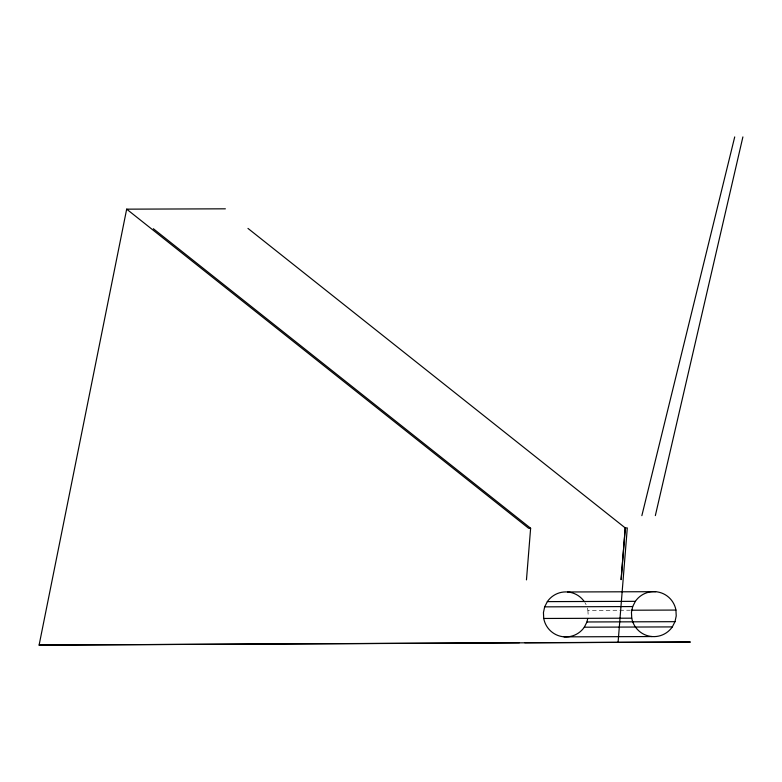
<?xml version="1.0" encoding="UTF-8"?>
<svg xmlns="http://www.w3.org/2000/svg" width="782" height="782" viewBox="0 0 782 782"><rect width="100%" height="100%" fill="white"/><g stroke="black" fill="none" stroke-linecap="round" stroke-linejoin="round"><path stroke-width="0.59" stroke-dasharray="3.91 2.93" d="M587.38 608.073A22.512 22.463 89.8 0 1 587.917 610.361L630.116 610.224M587.917 610.361L588.211 616.226M585.004 602.697A22.512 22.463 89.8 0 1 586.119 604.769"/><path stroke-width="1.17" d="M526.462 579.882L530.626 528.251L153.35 228.725M618.073 642.403L627.301 527.928L625.258 527.938L247.972 228.412M524.761 642.716L690.369 642.042L39.1 645.091L126.674 209.156L225.372 208.823M544.663 606.852L543.441 612.599L543.734 618.464A22.512 22.463 89.8 0 0 584.31 627.203L672.324 626.91L674.993 621.68L676.225 615.933L675.931 610.068A22.512 22.463 89.8 0 0 635.355 601.338L547.341 601.622L544.663 606.852L632.687 606.568L635.355 601.338M584.31 627.203L586.979 621.973L587.722 618.523M632.687 606.568L631.455 612.306L631.748 618.181A22.512 22.463 89.8 0 0 672.324 626.91M655.345 515.602L742.9 136.909M641.856 515.651L734.718 136.918M39.1 645.091L519.375 642.736M530.626 528.251L528.612 528.251L126.674 209.156M567.634 591.974L655.648 591.691M631.328 610.214L675.931 610.068M543.734 618.464L631.748 618.181M586.979 621.973L674.993 621.68M564.018 636.851L652.032 636.558M547.341 601.622A22.512 22.463 89.8 0 1 584.359 601.7M625.258 527.938L621.123 579.57L625.258 527.938"/></g></svg>
